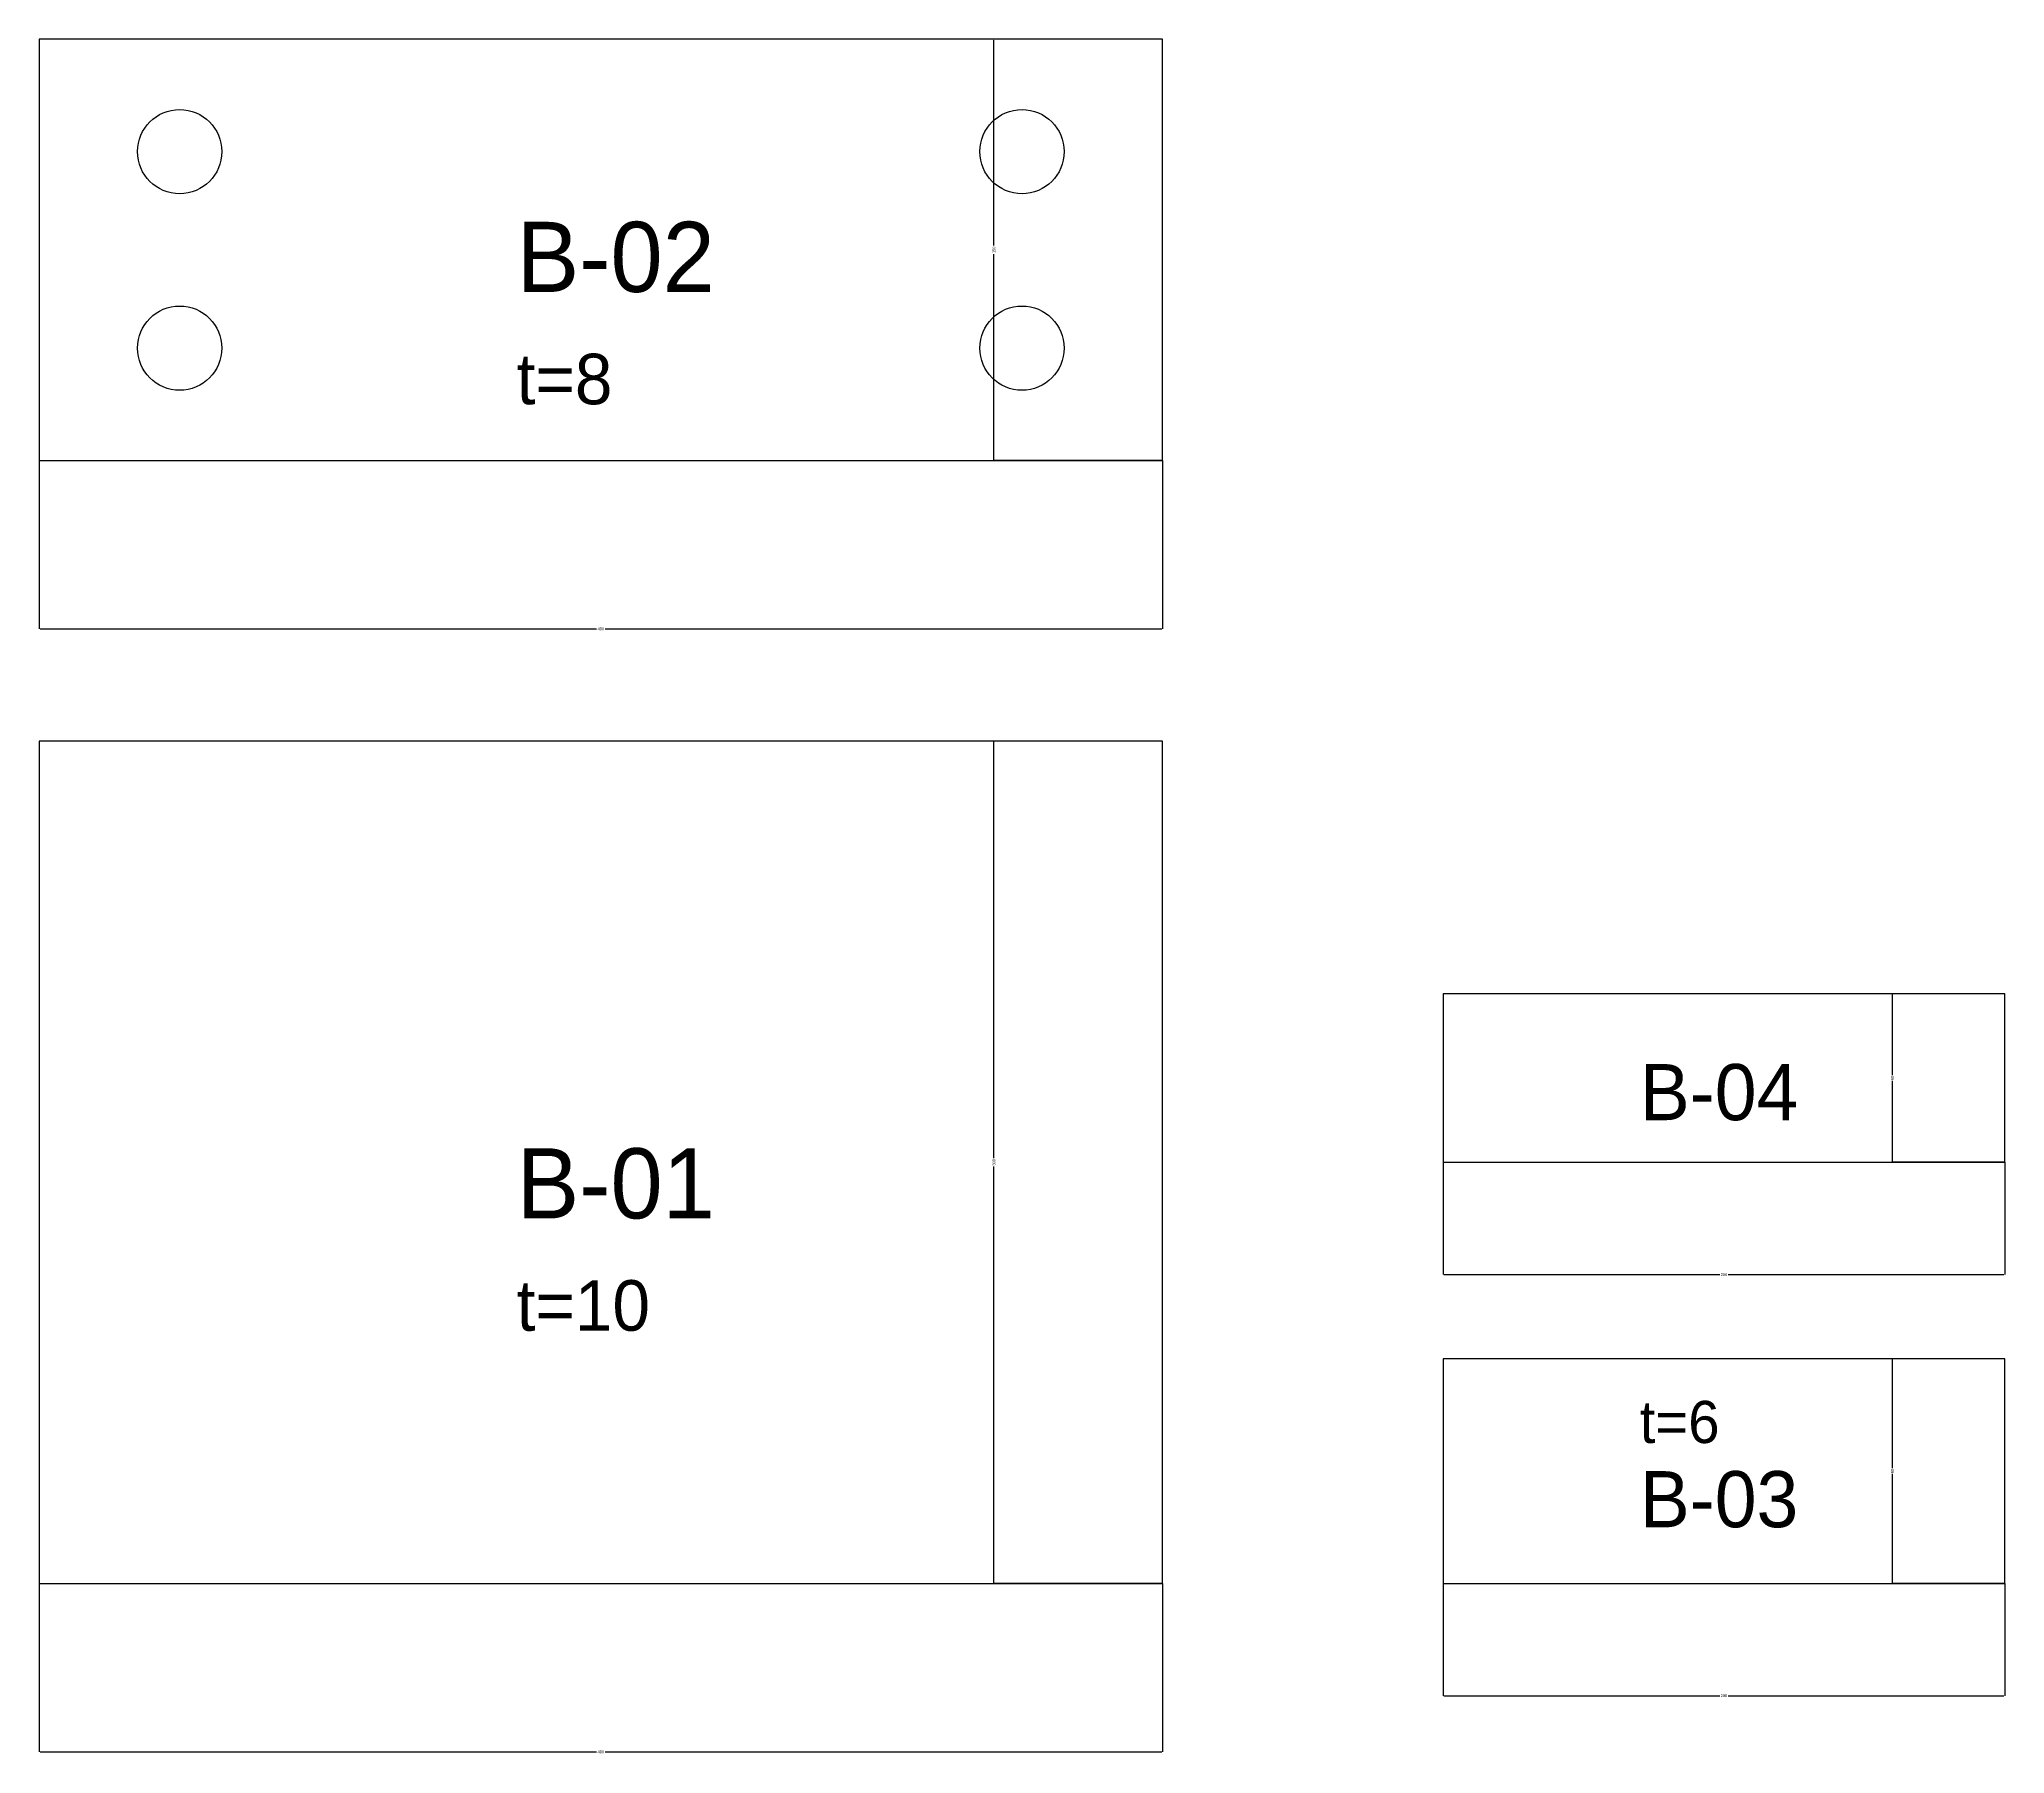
# Model space of a CAD drawing. Header units: millimetres. Extents: x 0 to 700, y -61 to 550.
import ezdxf

# ---------------------------------------------------------------- set-up
doc = ezdxf.new("R2010")
doc.units = ezdxf.units.MM
for name, color, linetype in [('DIM', 7, 'Continuous'), ('NOTE', 7, 'Continuous'), ('TEXT', 7, 'Continuous'), ('側板', 7, 'Continuous'), ('底板', 7, 'Continuous'), ('補強板', 7, 'Continuous')]:
    doc.layers.add(name, color=color, linetype=linetype)
doc.dimstyles.get("Standard").update_dxf_attribs({"dimtxt": 2.5, "dimasz": 2.5, "dimexe": 1.25, "dimexo": 0.625, "dimtad": 1, "dimcen": 2.5, "dimazin": 3, "dimtfac": 1, "dimtmove": 0, "dimatfit": 3})

# ---------------------------------------------------------------- blocks, each defined once
blk = doc.blocks.new('_CLOSEDFILLED')
at = {"color": 0, "linetype": 'BYBLOCK'}
blk.add_solid([(-1, 0.2), (0, 0), (-1, -0.2)], dxfattribs=at)
blk = doc.blocks.new('*D1')
for p, q in [((0, 0), (0, -60)), ((400, 0), (400, -60)), ((0.25, -60), (198.5, -60)), ((201.5, -60), (399.75, -60))]:
    blk.add_line(p, q)
at = {"layer": 'Defpoints'}
for p in [(0, 0), (400, 0), (0, -60)]:
    blk.add_point(p, dxfattribs=at)
at = {"layer": 'DIM', "xscale": 0.25, "yscale": 0.25, "rotation": 180}
blk.add_blockref('_CLOSEDFILLED', (0, -60), dxfattribs=at)
at = {"layer": 'DIM', "xscale": 0.25, "yscale": 0.25}
blk.add_blockref('_CLOSEDFILLED', (400, -60), dxfattribs=at)
at = {"layer": 'DIM', "insert": (200, -60), "char_height": 1, "attachment_point": 5}
blk.add_mtext('400', dxfattribs=at)
blk = doc.blocks.new('*D2')
for p, q in [((400, 300), (340, 300)), ((340, 151.5), (340, 299.75)), ((340, 0.25), (340, 148.5)), ((400, 0), (340, 0))]:
    blk.add_line(p, q)
at = {"layer": 'Defpoints'}
for p in [(400, 300), (340, 0), (400, 0)]:
    blk.add_point(p, dxfattribs=at)
at = {"layer": 'DIM', "xscale": 0.25, "yscale": 0.25}
for p, rotation in [((340, 300), 90), ((340, 0), 270)]:
    blk.add_blockref('_CLOSEDFILLED', p, dxfattribs=dict(at, rotation=rotation))
at = {"layer": 'DIM', "insert": (340, 150), "char_height": 1, "attachment_point": 5, "rotation": 90}
blk.add_mtext('300', dxfattribs=at)
blk = doc.blocks.new('*D3')
for p, q in [((0, 400), (0, 340)), ((400, 400), (400, 340)), ((0.25, 340), (198.5, 340)), ((201.5, 340), (399.75, 340))]:
    blk.add_line(p, q)
at = {"layer": 'Defpoints'}
for p in [(0, 400), (400, 400), (0, 340)]:
    blk.add_point(p, dxfattribs=at)
at = {"layer": 'DIM', "xscale": 0.25, "yscale": 0.25, "rotation": 180}
blk.add_blockref('_CLOSEDFILLED', (0, 340), dxfattribs=at)
at = {"layer": 'DIM', "xscale": 0.25, "yscale": 0.25}
blk.add_blockref('_CLOSEDFILLED', (400, 340), dxfattribs=at)
at = {"layer": 'DIM', "insert": (200, 340), "char_height": 1, "attachment_point": 5}
blk.add_mtext('400', dxfattribs=at)
blk = doc.blocks.new('*D4')
for p, q in [((400, 550), (340, 550)), ((340, 476.5), (340, 549.75)), ((340, 400.25), (340, 473.5)), ((400, 400), (340, 400))]:
    blk.add_line(p, q)
at = {"layer": 'Defpoints'}
for p in [(400, 550), (340, 400), (400, 400)]:
    blk.add_point(p, dxfattribs=at)
at = {"layer": 'DIM', "xscale": 0.25, "yscale": 0.25}
for p, rotation in [((340, 550), 90), ((340, 400), 270)]:
    blk.add_blockref('_CLOSEDFILLED', p, dxfattribs=dict(at, rotation=rotation))
at = {"layer": 'DIM', "insert": (340, 475), "char_height": 1, "attachment_point": 5, "rotation": 90}
blk.add_mtext('150', dxfattribs=at)
blk = doc.blocks.new('*D5')
for p, q in [((500, 0), (500, -40)), ((700, 0), (700, -40)), ((500.25, -40), (598.5, -40)), ((601.5, -40), (699.75, -40))]:
    blk.add_line(p, q)
at = {"layer": 'Defpoints'}
for p in [(500, 0), (700, 0), (500, -40)]:
    blk.add_point(p, dxfattribs=at)
at = {"layer": 'DIM', "xscale": 0.25, "yscale": 0.25, "rotation": 180}
blk.add_blockref('_CLOSEDFILLED', (500, -40), dxfattribs=at)
at = {"layer": 'DIM', "xscale": 0.25, "yscale": 0.25}
blk.add_blockref('_CLOSEDFILLED', (700, -40), dxfattribs=at)
at = {"layer": 'DIM', "insert": (600, -40), "char_height": 1, "attachment_point": 5}
blk.add_mtext('200', dxfattribs=at)
blk = doc.blocks.new('*D6')
for p, q in [((700, 80), (660, 80)), ((660, 41), (660, 79.75)), ((660, 0.25), (660, 39)), ((700, 0), (660, 0))]:
    blk.add_line(p, q)
at = {"layer": 'Defpoints'}
for p in [(700, 80), (660, 0), (700, 0)]:
    blk.add_point(p, dxfattribs=at)
at = {"layer": 'DIM', "xscale": 0.25, "yscale": 0.25}
for p, rotation in [((660, 80), 90), ((660, 0), 270)]:
    blk.add_blockref('_CLOSEDFILLED', p, dxfattribs=dict(at, rotation=rotation))
at = {"layer": 'DIM', "insert": (660, 40), "char_height": 1, "attachment_point": 5, "rotation": 90}
blk.add_mtext('80', dxfattribs=at)
blk = doc.blocks.new('*D7')
for p, q in [((500, 150), (500, 110)), ((700, 150), (700, 110)), ((500.25, 110), (598.5, 110)), ((601.5, 110), (699.75, 110))]:
    blk.add_line(p, q)
at = {"layer": 'Defpoints'}
for p in [(500, 150), (700, 150), (500, 110)]:
    blk.add_point(p, dxfattribs=at)
at = {"layer": 'DIM', "xscale": 0.25, "yscale": 0.25, "rotation": 180}
blk.add_blockref('_CLOSEDFILLED', (500, 110), dxfattribs=at)
at = {"layer": 'DIM', "xscale": 0.25, "yscale": 0.25}
blk.add_blockref('_CLOSEDFILLED', (700, 110), dxfattribs=at)
at = {"layer": 'DIM', "insert": (600, 110), "char_height": 1, "attachment_point": 5}
blk.add_mtext('200', dxfattribs=at)
blk = doc.blocks.new('*D8')
for p, q in [((700, 210), (660, 210)), ((660, 181), (660, 209.75)), ((660, 150.25), (660, 179)), ((700, 150), (660, 150))]:
    blk.add_line(p, q)
at = {"layer": 'Defpoints'}
for p in [(700, 210), (660, 150), (700, 150)]:
    blk.add_point(p, dxfattribs=at)
at = {"layer": 'DIM', "xscale": 0.25, "yscale": 0.25}
for p, rotation in [((660, 210), 90), ((660, 150), 270)]:
    blk.add_blockref('_CLOSEDFILLED', p, dxfattribs=dict(at, rotation=rotation))
at = {"layer": 'DIM', "insert": (660, 180), "char_height": 1, "attachment_point": 5, "rotation": 90}
blk.add_mtext('60', dxfattribs=at)

msp = doc.modelspace()

# ---------------------------------------------------------------- linework, layer by layer
at = {"layer": '側板'}
msp.add_lwpolyline([(0, 400), (400, 400), (400, 550), (0, 550), (0, 400)], dxfattribs=at)
for centre in [(50, 510), (350, 510), (50, 440), (350, 440)]:
    msp.add_circle(centre, 15, dxfattribs=at)
at = {"layer": '底板'}
msp.add_lwpolyline([(0, 0), (400, 0), (400, 300), (0, 300), (0, 0)], dxfattribs=at)
at = {"layer": '補強板'}
for points in [[(500, 150), (700, 150), (700, 210), (500, 210), (500, 150)], [(500, 0), (700, 0), (700, 80), (500, 80), (500, 0)]]:
    msp.add_lwpolyline(points, dxfattribs=at)

# ---------------------------------------------------------------- texts
at = {"layer": 'NOTE'}
for s, height, p in [('t=8', 18, (170, 420)), ('t=10', 18, (170, 90)), ('t=6', 15, (570, 50))]:
    msp.add_text(s, height=height, dxfattribs=at).set_placement(p)
at = {"layer": 'TEXT'}
for s, height, p in [('B-02', 25, (170, 460)), ('B-04', 20, (570, 165)), ('B-01', 25, (170, 130)), ('B-03', 20, (570, 20))]:
    msp.add_text(s, height=height, dxfattribs=at).set_placement(p)

# ---------------------------------------------------------------- dimensions: what is measured, and where the dimension line sits
at = {"layer": 'DIM'}
for base, p1, p2, picture, middle in [((340, 400), (400, 400), (400, 550), '*D4', (340, 475)), ((340, 0), (400, 0), (400, 300), '*D2', (340, 150)), ((660, 150), (700, 150), (700, 210), '*D8', (660, 180)), ((660, 0), (700, 0), (700, 80), '*D6', (660, 40))]:
    dim = msp.add_linear_dim(base=base, p1=p1, p2=p2, angle=90, dimstyle='Standard', dxfattribs=at)
    dim.commit()
    dim.dimension.update_dxf_attribs({"geometry": picture, "text_midpoint": middle})
for base, p1, p2, picture, middle in [((0, 340), (0, 400), (400, 400), '*D3', (200, 340)), ((500, 110), (500, 150), (700, 150), '*D7', (600, 110)), ((0, -60), (0, 0), (400, 0), '*D1', (200, -60)), ((500, -40), (500, 0), (700, 0), '*D5', (600, -40))]:
    dim = msp.add_linear_dim(base=base, p1=p1, p2=p2, dimstyle='Standard', dxfattribs=at)
    dim.commit()
    dim.dimension.update_dxf_attribs({"geometry": picture, "text_midpoint": middle})

doc.saveas('drawing.dxf')
